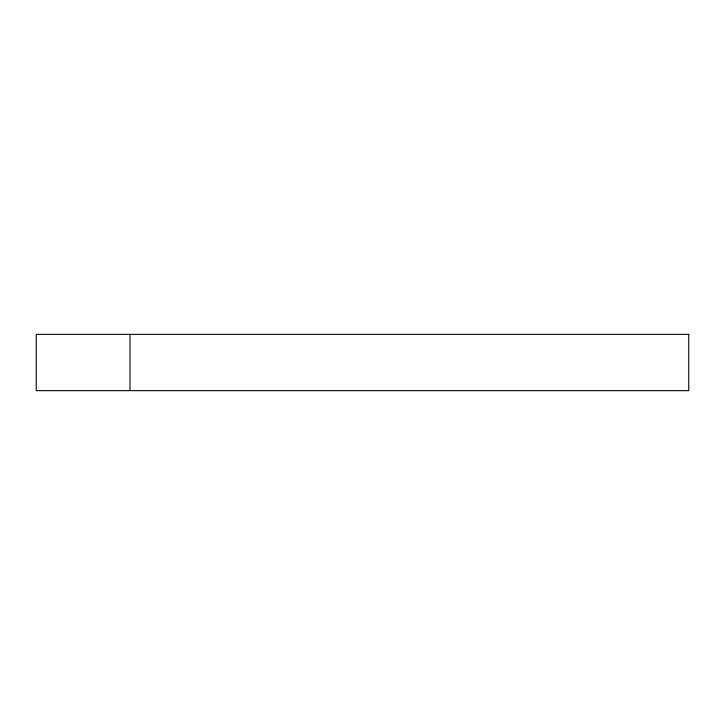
<?xml version="1.0" encoding="UTF-8"?>
<svg xmlns="http://www.w3.org/2000/svg" width="725" height="725" viewBox="0 0 725 725"><rect width="100%" height="100%" fill="white"/><g stroke="black" fill="none" stroke-linecap="round" stroke-linejoin="round"><path stroke-width="1.09" d="M129.965 334.352L129.965 390.648M688.75 334.352L36.25 334.352L36.25 390.648L688.75 390.648L688.75 334.352"/></g></svg>
